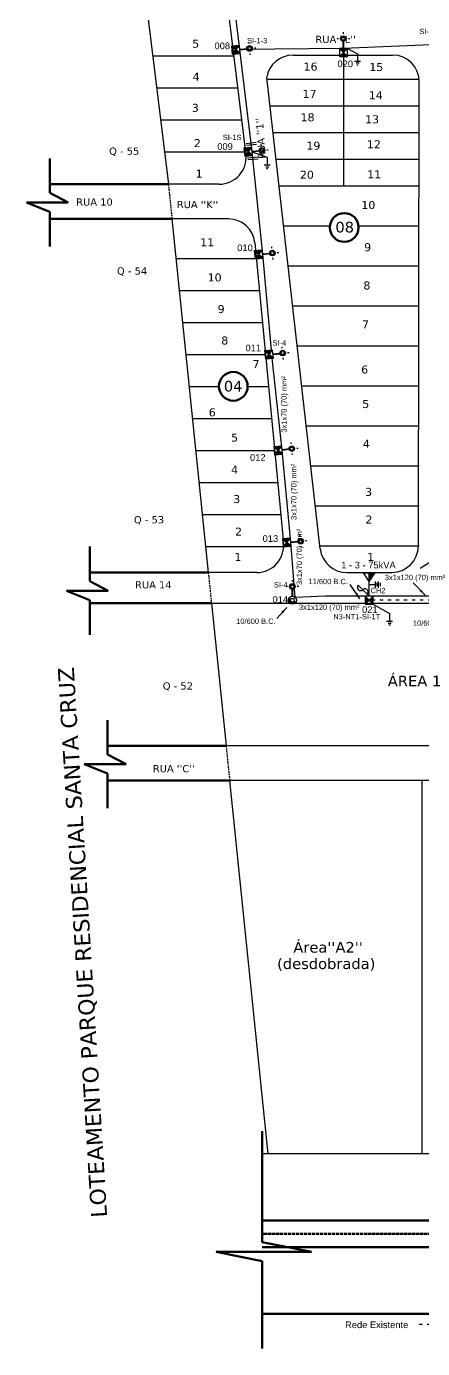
# Model space of a CAD drawing. Header units: millimetres. Extents: x 573 to 1525, y 204 to 1035.
# Drawn here: x 766 to 914.3, y 203.7 to 699.4 of the extents above; entities that cross this region are included whole.
import ezdxf

# ---------------------------------------------------------------- set-up
doc = ezdxf.new("R2010")
doc.units = ezdxf.units.MM
doc.header["$LTSCALE"] = 0.1
for name, pattern in [('ACAD_ISO02W100', [15, 12, -3]), ('ACAD_ISO03W100', [30, 12, -18]), ('DASHED2', [9.525, 6.35, -3.175])]:
    doc.linetypes.add(name, pattern=pattern)
for name, color, linetype in [('Aterramento do neutro', 7, 'Continuous'), ('Chave Seccionadora', 7, 'Continuous'), ('DIVISALOTE', 8, 'Continuous'), ('LAGO', 4, 'Continuous'), ('Linha de Alta', 7, 'ACAD_ISO03W100'), ('Linha de Baixa', 7, 'Continuous'), ('LOTEAMENTO', 7, 'Continuous'), ('Luminária', 7, 'Continuous'), ('Numero do Poste', 7, 'Continuous'), ('Posteamento Quadrado', 7, 'Continuous'), ('Posteamento_circular', 7, 'Continuous'), ('Posto de transformação de 75kVA', 7, 'Continuous'), ('SECCIONAMENTO', 7, 'Continuous'), ('TEXTO', 5, 'Continuous'), ('TEXTO_POSTES', 7, 'Continuous')]:
    doc.layers.add(name, color=color, linetype=linetype)
doc.styles.get("Standard").update_dxf_attribs({"font": 'arial.ttf'})
doc.styles.add('TEXTO ARQ', font='verdana.ttf', dxfattribs={"height": 0.13})
doc.dimstyles.new('ISO-25', dxfattribs={"dimtxt": 2.5, "dimasz": 2.5, "dimexe": 1.25, "dimexo": 0.625, "dimtad": 1, "dimtxsty": 'Standard', "dimcen": 2.5, "dimadec": 0, "dimazin": 0, "dimtfac": 1, "dimtmove": 0, "dimatfit": 3, "dimfxl": 1, "dimarcsym": 0})

# ---------------------------------------------------------------- blocks, each defined once
blk = doc.blocks.new('A$C36D80377')
at = {"layer": 'Posteamento Quadrado'}
h = blk.add_hatch(color=256, dxfattribs=at)
h.paths.add_polyline_path([(3, 3), (0, 3), (1.5, 1.5)])
h.paths.add_polyline_path([(1.5, 1.5), (0, 0), (3, 0)])
blk.add_hatch(color=256, dxfattribs=at).paths.add_polyline_path([(1.5, 1.5), (0, 0), (3, 0)])
for p, q in [((0, 3), (3, 0)), ((3, 3), (0, 0))]:
    blk.add_line(p, q, dxfattribs=at)
blk.add_lwpolyline([(0, 0), (3, 0), (3, 3), (0, 3)], close=True, dxfattribs=at)
blk = doc.blocks.new('A$C2C4B7220')
at = {"layer": 'Posteamento_circular'}
blk.add_hatch(color=256, dxfattribs=at).paths.add_polyline_path([(0, 1.5), (0.79, 1.5, -1), (2.21, 1.5), (3, 1.5, 1)])
for p, q in [((0.79, 1.5), (0, 1.5)), ((2.21, 1.5), (3, 1.5))]:
    blk.add_line(p, q, dxfattribs=at)
for radius in [1.5, 0.706]:
    blk.add_circle((1.5, 1.5), radius, dxfattribs=at)
blk = doc.blocks.new('A$C0ECB1C16')
at = {"layer": 'Luminária'}
for p, q in [((0.54, 2.39), (0, 2.39)), ((2.39, 4.77), (2.39, 4.24)), ((2.39, 0.54), (2.39, 0)), ((3.42, 2.51), (3, 2.46)), ((3, 2.32), (3.42, 2.27)), ((6.05, 2.39), (3.01, 2.39)), ((6.05, 2.51), (3.42, 2.51)), ((6.05, 2.27), (3.42, 2.27))]:
    blk.add_line(p, q, dxfattribs=at)
for radius in [1.04, 0.618]:
    blk.add_circle((2.39, 2.39), radius, dxfattribs=at)
blk = doc.blocks.new('A$C404656BC')
at = {"layer": 'SECCIONAMENTO'}
for p, q in [((0, 4.8), (0, 0)), ((0.84, 4.8), (0.84, 0))]:
    blk.add_line(p, q, dxfattribs=at)
blk = doc.blocks.new('A$C71C201EE')
at = {"layer": 'Luminária'}
for p, q in [((2.39, 5.51), (2.39, 6.05)), ((0.54, 3.66), (0, 3.66)), ((2.32, 3.05), (2.27, 2.63)), ((2.27, 0), (2.27, 2.63)), ((2.39, 0), (2.39, 3.04)), ((2.51, 2.63), (2.46, 3.05)), ((2.51, 0), (2.51, 2.63)), ((4.77, 3.66), (4.24, 3.66))]:
    blk.add_line(p, q, dxfattribs=at)
for radius in [1.04, 0.618]:
    blk.add_circle((2.39, 3.66), radius, dxfattribs=at)
blk = doc.blocks.new('A$C0726275B')
at = {"layer": 'Aterramento do neutro'}
for p, q in [((0, 1.12), (2.86, 1.12)), ((2.86, 0), (2.86, 2.25)), ((3.55, 0.56), (3.55, 1.69)), ((4.24, 0.84), (4.24, 1.41))]:
    blk.add_line(p, q, dxfattribs=at)
blk = doc.blocks.new('A$C17DE67E3')
at = {"layer": 'Chave Seccionadora'}
blk.add_line((0, 0), (4.15, 4.09), dxfattribs=at)
for centre, start, end in [((1.64, 1.61), 224.442, 44.605), ((3.32, 3.26), 44.605, 224.442)]:
    blk.add_arc(centre, 1.18, start, end, dxfattribs=at)

msp = doc.modelspace()

# ---------------------------------------------------------------- hatches: boundary and pattern name
at = {"layer": 'Posto de transformação de 75kVA'}
msp.add_hatch(color=256, dxfattribs=at).paths.add_polyline_path([(896.57, 494.57), (894.36, 494.57), (894.36, 491.34)])

# ---------------------------------------------------------------- linework, layer by layer
at = {"layer": 'Aterramento do neutro'}
for p, q in [((886.18, 691.2), (889.99, 689.17)), ((850.56, 652.48), (856.16, 650.4)), ((895.87, 482.76), (901.97, 479.27))]:
    msp.add_line(p, q, dxfattribs=at)
at = {"layer": 'DIVISALOTE'}
for p, q in [((843.64, 688.29), (813.26, 688.29)), ((884.68, 688.7), (884.68, 639.7)), ((856.06, 679.7), (913.11, 679.7)), ((845.12, 676.29), (814.74, 676.29)), ((857.2, 669.7), (913.09, 669.7)), ((846.59, 664.29), (816.21, 664.29)), ((858.33, 659.7), (913.08, 659.7)), ((848.06, 652.29), (817.68, 652.29)), ((859.46, 649.7), (913.06, 649.7)), ((860.59, 639.7), (913.04, 639.7)), ((862.29, 624.7), (878.75, 624.7)), ((878.75, 624.7), (879.66, 624.7)), ((890.34, 624.7), (913.04, 624.7)), ((852.14, 612.29), (822.03, 612.29)), ((863.99, 609.7), (913.04, 609.7)), ((853.28, 600.29), (823.26, 600.29)), ((865.69, 594.7), (913.04, 594.7)), ((854.41, 588.29), (824.49, 588.29)), ((855.55, 576.29), (825.72, 576.29)), ((867.39, 579.7), (913.04, 579.7)), ((834.99, 564.29), (826.95, 564.29)), ((838.09, 564.29), (834.99, 564.29)), ((856.69, 564.29), (848.83, 564.29)), ((868.95, 564.7), (913.04, 564.7)), ((857.83, 552.29), (828.18, 552.29)), ((870.68, 549.7), (913.04, 549.7)), ((858.97, 540.29), (829.41, 540.29)), ((872.41, 534.7), (913.04, 534.7)), ((860.11, 528.29), (830.65, 528.29)), ((861.24, 516.29), (831.88, 516.29)), ((874.15, 519.7), (913.04, 519.7)), ((862.29, 504.29), (833.11, 504.29)), ((875.88, 504.7), (913.04, 504.7))]:
    msp.add_line(p, q, dxfattribs=at)
at = {"layer": 'DIVISALOTE', "lineweight": 100}
for centre in [(885, 624.07), (843.46, 564.5)]:
    msp.add_circle(centre, 5.38, dxfattribs=at)
at = {"layer": 'LAGO', "lineweight": 100}
msp.add_open_spline([(1462.06, 644.1), (1462.61, 660.73), (1439.57, 700.1), (1468.2, 746.56), (1471.95, 812.75), (1473.83, 875.49), (1439.13, 926.99), (1429.75, 969.13), (1357.54, 1000.03), (1270.32, 1011.26), (1193.28, 969.83), (1129.53, 1001.82), (1072.08, 1023.48), (1030.82, 993.52), (981.75, 1026.02), (933.58, 999.02), (889.39, 1013.23), (858.55, 1024.06), (847.39, 1033.05), (845.53, 1034.69)], degree=3, knots=[469.927495, 469.927495, 469.927495, 469.927495, 515.302083, 561.553533, 627.177927, 687.327653, 765.941716, 803.044037, 895.803918, 992.150046, 1050.67284, 1148.336728, 1190.597263, 1233.672696, 1283.026556, 1336.757734, 1380.334038, 1416.623434, 1424.287961, 1424.287961, 1424.287961, 1424.287961], dxfattribs=at)
at = {"layer": 'Linha de Alta'}
for p, q in [((923.57, 484.27), (894.36, 484.27)), ((986.29, 212.76), (911.8, 212.74))]:
    msp.add_line(p, q, dxfattribs=at)
at = {"layer": 'Linha de Baixa'}
for p, q in [((845.9, 690.81), (840.87, 732.01)), ((884.68, 691.2), (845.89, 690.81)), ((850.56, 652.48), (845.9, 690.81)), ((923.46, 692.82), (884.68, 691.2)), ((854.46, 614.09), (850.56, 652.48)), ((857.74, 578.05), (854.46, 614.09)), ((861.74, 540.56), (858.07, 575.07)), ((864.98, 506.09), (861.74, 540.56)), ((866.64, 485.32), (864.98, 506.09)), ((877.81, 485.77), (866.64, 485.32)), ((894.36, 485.77), (877.81, 485.77)), ((928.78, 485.77), (894.36, 485.77))]:
    msp.add_line(p, q, dxfattribs=at)
at = {"layer": 'LOTEAMENTO'}
for p, q in [((802.95, 772.29), (819.15, 640.29)), ((834.41, 763.5), (848.18, 651.31)), ((865.85, 688.7), (903.11, 688.7)), ((876.01, 503.55), (855.99, 680.36)), ((912.78, 504.68), (913.11, 678.7)), ((838.23, 640.29), (819.15, 640.29)), ((820.49, 627.29), (834.09, 494.7)), ((841.62, 627.29), (820.49, 627.29)), ((851.57, 618.31), (862.25, 505.64)), ((852.3, 494.7), (834.09, 494.7)), ((885.95, 494.7), (902.78, 494.7)), ((835.27, 483.23), (976.11, 483.23)), ((835.27, 483.23), (840.76, 429.7)), ((976.11, 429.7), (840.76, 429.7)), ((976.11, 416.7), (842.09, 416.7)), ((842.09, 416.7), (856.45, 276.76)), ((914.1, 416.7), (914.1, 276.76)), ((986.11, 276.76), (854.21, 276.76))]:
    msp.add_line(p, q, dxfattribs=at)
at = {"layer": 'LOTEAMENTO', "lineweight": 100}
for p, q in [((774.79, 649.97), (774.79, 637.06)), ((819.15, 640.29), (774.79, 640.29)), ((781.68, 633.44), (774.79, 637.06)), ((781.68, 633.44), (766.03, 633.44)), ((766.03, 633.44), (774.79, 629.93)), ((774.79, 629.93), (774.79, 616.91)), ((820.49, 627.29), (774.79, 627.29)), ((789.72, 504.38), (789.72, 491.47)), ((834.09, 494.7), (789.72, 494.7)), ((796.62, 487.85), (789.72, 491.47)), ((780.97, 487.85), (789.72, 484.34)), ((796.62, 487.85), (780.97, 487.85)), ((789.72, 484.34), (789.72, 471.32)), ((835.27, 483.23), (789.72, 483.23)), ((796.39, 439.38), (796.39, 426.47)), ((840.76, 429.7), (796.39, 429.7)), ((803.29, 422.85), (796.39, 426.47)), ((803.29, 422.85), (787.63, 422.85)), ((787.63, 422.85), (796.39, 419.34)), ((796.39, 419.34), (796.39, 406.32)), ((842.36, 416.7), (796.82, 416.7)), ((854.21, 285.2), (854.21, 243.54)), ((1399.02, 251.76), (854.21, 251.76)), ((872.76, 239.92), (854.21, 243.54)), ((872.76, 239.92), (836.99, 239.92)), ((836.99, 239.92), (854.21, 236.41)), ((1408.32, 241.76), (854.21, 241.76)), ((854.21, 236.41), (854.21, 203.69)), ((1399.02, 216.76), (854.21, 216.76))]:
    msp.add_line(p, q, dxfattribs=at)
at = {"layer": 'LOTEAMENTO', "linetype": 'DASHED2'}
for p, q in [((819.15, 640.29), (820.49, 627.29)), ((834.09, 494.7), (835.27, 483.23)), ((840.76, 429.7), (842.09, 416.7))]:
    msp.add_line(p, q, dxfattribs=at)
at = {"layer": 'LOTEAMENTO', "linetype": 'ACAD_ISO02W100', "lineweight": 100}
msp.add_line((1399.02, 246.76), (854.21, 246.76), dxfattribs=at)
at = {"layer": 'LOTEAMENTO'}
for centre, start, end in [((865.85, 678.7), 90, 170.3931), ((903.11, 678.7), 0, 90), ((838.23, 650.29), 270, 5.8579), ((841.62, 617.29), 5.8579, 90), ((852.3, 504.7), 270, 5.4184), ((885.95, 504.7), 186.5885, 270), ((902.78, 504.7), 270, 359.891)]:
    msp.add_arc(centre, 10, start, end, dxfattribs=at)
at = {"layer": 'Posto de transformação de 75kVA'}
for p, q in [((894.36, 491.34), (892.15, 494.57)), ((892.15, 494.57), (896.57, 494.57)), ((894.36, 491.34), (896.57, 494.57)), ((894.36, 485.77), (894.36, 494.57)), ((896.67, 488.99), (896.67, 491.35)), ((897.82, 488.99), (897.82, 491.35)), ((894.36, 490.17), (896.67, 490.17)), ((897.25, 490.76), (897.25, 489.58)), ((898.4, 490.76), (898.4, 489.58))]:
    msp.add_line(p, q, dxfattribs=at)

# ---------------------------------------------------------------- block references
at = {"layer": 'Aterramento do neutro', "xscale": -1, "rotation": 90.00000000000192}
msp.add_blockref('A$C0726275B', (891.11, 689.17), dxfattribs=at)
at = {"layer": 'Aterramento do neutro', "rotation": 270}
for p in [(855.04, 650.4), (900.85, 479.27)]:
    msp.add_blockref('A$C0726275B', p, dxfattribs=at)
at = {"layer": 'Chave Seccionadora', "rotation": 90}
msp.add_blockref('A$C17DE67E3', (894.36, 485.77), dxfattribs=at)
at = {"layer": 'Luminária'}
msp.add_blockref('A$C71C201EE', (882.29, 691.2), dxfattribs=at)
for p, rotation in [((851.66, 693.82), 186), ((856.31, 655.6), 186), ((860.22, 617.1), 186), ((864.08, 579.6), 186), ((867.48, 543.75), 186), ((870.79, 509.07), 186), ((863.18, 491.82), 270)]:
    msp.add_blockref('A$C0ECB1C16', p, dxfattribs=dict(at, rotation=rotation))
at = {"layer": 'Posteamento Quadrado'}
for p, rotation in [((845.74, 692.31), 186), ((850.39, 654.09), 186), ((854.3, 615.58), 186), ((858.16, 578.09), 186), ((861.58, 542.07), 186), ((864.83, 507.58), 186), ((892.86, 485.77), 270)]:
    msp.add_blockref('A$C36D80377', p, dxfattribs=dict(at, rotation=rotation))
msp.add_blockref('A$C36D80377', (883.18, 688.2), dxfattribs=at)
at = {"layer": 'Posteamento_circular', "rotation": 154.3648161271939}
msp.add_blockref('A$C2C4B7220', (867.57, 484.97), dxfattribs=at)
at = {"layer": 'SECCIONAMENTO', "yscale": 0.8, "zscale": 0.8}
for p, xscale, rotation in [((848.27, 655.42), 0.8, 276.736705047767), ((848.9, 649.37), -0.8, 275.1532666294038)]:
    msp.add_blockref('A$C404656BC', p, dxfattribs=dict(at, xscale=xscale, rotation=rotation))

# ---------------------------------------------------------------- texts
at = {"layer": 'Numero do Poste', "char_height": 2.5, "attachment_point": 1}
for s, insert, width in [('008', (836.43, 693.41), 5.5819), ('020', (882.46, 686.68), 5.5819), ('009', (837.46, 655.67), 5.5819), ('010', (844.93, 617.69), 5.5819), ('011', (848.02, 580.14), 5.5819), ('012', (849.72, 539.09), 5.5819), ('013', (854.44, 508.69), 5.5819), ('014', (858.14, 485.81), 5.5819), ('021', (891.68, 482.01), 5.5819), ('Rede Existente', (885.31, 213.86), 24.3468)]:
    msp.add_mtext(s, dxfattribs=dict(at, insert=insert, width=width))
at = {"layer": 'Posto de transformação de 75kVA', "insert": (883.88, 498.72), "char_height": 2.5, "width": 21.2089, "attachment_point": 1}
msp.add_mtext('1 - 3 - 75kVA', dxfattribs=at)
at = {"layer": 'TEXTO', "style": 'TEXTO ARQ'}
for s, height, p in [('5', 3, (828.08, 691.47)), ("RUA ''L''", 2.7, (874.2, 693.24)), ('16', 3, (869.78, 682.88)), ('15', 3, (894.38, 682.73)), ('4', 3, (828.23, 679.12)), ('17', 3, (869.41, 672.67)), ('14', 3, (894.18, 672.17)), ('3', 3, (827.92, 667.44)), ('18', 3, (868.65, 663.88)), ('13', 3, (892.8, 663.12)), ('2', 3, (828.71, 654.19)), ('19', 3, (870.82, 653.24)), ('12', 3, (893.48, 653.76)), ('Q - 55', 2.7, (796.96, 651.35)), ('1', 3, (829.36, 642.75)), ('20', 3, (868.4, 642.35)), ('11', 3, (893.6, 642.48)), ('RUA 10', 2.7, (784.63, 632.27)), ("RUA ''K''", 2.7, (822.3, 631.32)), ('10', 3, (891.4, 630.98)), ('08', 4, (881.68, 622.19)), ('11', 3, (831.1, 617)), ('9', 3, (892.46, 615.19)), ('Q - 54', 2.7, (799.9, 606.41)), ('10', 3, (833.85, 603.84)), ('8', 3, (892.17, 600.82)), ('9', 3, (837.6, 591.98)), ('7', 3, (891.66, 586.27)), ('8', 3, (838.95, 580.19)), ('7', 3, (850.66, 571.32)), ('6', 3, (891.35, 569.31)), ('04', 4, (839.92, 562.55)), ('6', 3, (834.27, 553.24)), ('5', 3, (891.75, 556.36)), ('5', 3, (842.62, 543.78)), ('4', 3, (891.99, 541.45)), ('4', 3, (842.62, 531.75)), ('3', 3, (892.82, 523.42)), ('3', 3, (843.45, 520.74)), ('Q - 53', 2.7, (806.25, 513.13)), ('2', 3, (892.95, 513.05)), ('2', 3, (844.12, 508.51)), ('1', 3, (843.9, 499.03)), ('1', 3, (893.6, 499.03)), ('RUA 14', 2.7, (806.66, 488.73)), ('ÁREA 1', 4, (901.3, 452.01)), ('Q - 52', 2.7, (817.05, 450.81)), ("RUA ''C''", 2.7, (813.34, 419.79)), ("Área''A2''", 4, (865.94, 352.15)), ('(desdobrada)', 4, (859.87, 346.01))]:
    msp.add_text(s, height=height, dxfattribs=at).set_placement(p)
msp.add_text("RUA ''1''", height=2.7, rotation=94.0794, dxfattribs=at).set_placement((855.62, 649.89))
at = {"layer": 'TEXTO', "lineweight": 100, "style": 'TEXTO ARQ'}
msp.add_text('LOTEAMENTO PARQUE RESIDENCIAL SANTA CRUZ', height=6, rotation=93.4628, dxfattribs=at).set_placement((796.22, 252.97))
at = {"layer": 'TEXTO_POSTES', "char_height": 2, "attachment_point": 1}
for s, insert, width in [('SI-1-3', (848.59, 695.11), 8.5256), ('SI-1-3', (913.07, 698.58), 8.5256), ('SI-1S', (839.54, 658.85), 8.5256), ('SI-4', (858.11, 581.79), 8.5256), ('SI-4', (858.66, 491.07), 8.5256), ('11/600 B.C.', (871.61, 492.32), 16.1701), ('3x1x120 (70) mm²', (900.19, 493.83), 27.3017), ('CH2', (894.83, 488.94), 16.3629), ('3x1x120 (70) mm²', (868.03, 482.67), 27.3017), ('10/600 B.C.', (844.55, 477.42), 16.1915), ('N3-NT1-SI-1T', (880.9, 479.16), 19.8397), ('10/600 B.C.', (910.72, 476.71), 23.2929)]:
    msp.add_mtext(s, dxfattribs=dict(at, insert=insert, width=width))
at = {"layer": 'TEXTO_POSTES', "char_height": 2, "width": 27.3017, "attachment_point": 1, "rotation": 90}
for insert in [(861.44, 547.16), (865.11, 514.38), (867.16, 489.96)]:
    msp.add_mtext('3x1x70 (70) mm²', dxfattribs=dict(at, insert=insert))

# ---------------------------------------------------------------- leaders
at = {"layer": 'TEXTO_POSTES'}
for points in [[(921.7, 501.34), (913.46, 496.14)], [(915.3, 486.2), (910.81, 490.85)], [(890.85, 484.86), (887.21, 490.25)], [(863.46, 481.61), (859.82, 477.42)]]:
    msp.add_leader(points, dimstyle='ISO-25', override={"dimgap": 0.625, "dimtad": 0}, dxfattribs=at)

doc.saveas('drawing.dxf')
